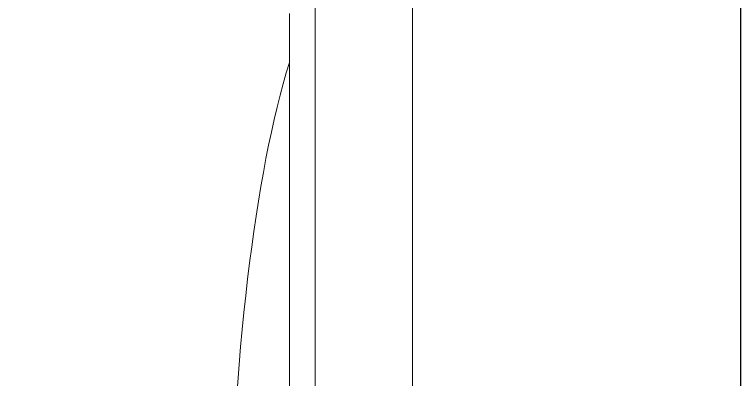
# Model space of a CAD drawing. Header units: inches. Extents: x 32 to 51.7, y 18.3 to 41.9.
# Drawn here: x 40.7398 to 41.0231, y 28.8468 to 28.9892 of the extents above; entities that cross this region are included whole.
import ezdxf

# ---------------------------------------------------------------- set-up
doc = ezdxf.new("R2010")
doc.units = ezdxf.units.IN
doc.header["$MEASUREMENT"] = 0
doc.layers.add('FURNITURE F 1 100', color=253, linetype='Continuous', lineweight=13)
doc.layers.add('WALL 1 100', color=250, linetype='Continuous', lineweight=30)

msp = doc.modelspace()

# ---------------------------------------------------------------- linework, layer by layer
at = {"layer": 'FURNITURE F 1 100'}
for p, q in [((40.85713, 28.9997), (40.85713, 28.77358)), ((40.84713, 28.9897), (40.84713, 28.77303))]:
    msp.add_line(p, q, dxfattribs=at)
msp.add_lwpolyline([(40.89513, 29.0207), (40.89513, 28.4907, -0.414214), (40.86013, 28.4557), (40.50813, 28.4557, -0.414214), (40.47313, 28.4907), (40.47313, 29.0207, -0.414214), (40.50813, 29.0557), (40.86013, 29.0557, -0.414214), (40.89513, 29.0207)], format="xyb", dxfattribs=at)
msp.add_open_spline([(40.82377, 28.77175), (40.8248, 28.85406), (40.83364, 28.92776), (40.84713, 28.97056)], degree=3, dxfattribs=at)
at = {"layer": 'WALL 1 100'}
msp.add_line((41.02314, 29.19586), (41.02313, 25.67087), dxfattribs=at)

doc.saveas('drawing.dxf')
